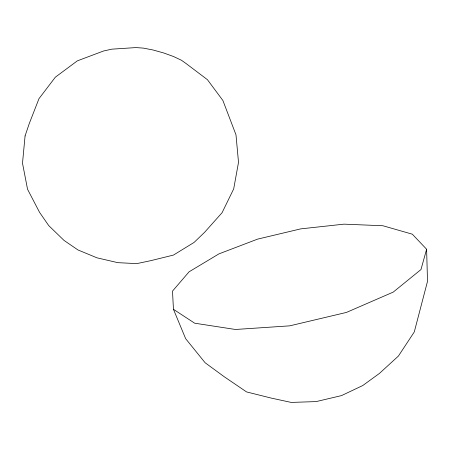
<?xml version="1.0" encoding="UTF-8"?>
<svg xmlns="http://www.w3.org/2000/svg" width="450" height="450" viewBox="0 0 450 450"><rect width="100%" height="100%" fill="white"/><g stroke="black" fill="none" stroke-linecap="round" stroke-linejoin="round"><path stroke-width="0.67" d="M426.617 249.244L420.969 269.561L393.221 292.106L346.466 312.412L289.738 325.845L235.468 329.479L194.681 323.201L173.447 309.308L172.502 291.116L189.079 271.806L218.936 253.879L257.58 239.13L300.696 228.876L344.002 224.151L382.922 225.754L412.307 234.18L426.617 249.244L427.5 281.385L414.281 331.948L398.407 356.068L379.423 373.433L362.756 385.537L341.516 395.601L316.131 401.591L291.234 402.418L271.226 398.087L246.583 391.933L224.387 376.847L205.121 362.751L185.653 338.687L173.447 309.308M25.076 135.934L22.5 163.204L27.551 189.276L39.555 212.338L48.707 225.574L64.035 240.424L77.962 249.947L96.986 257.827L117.799 262.659L136.733 263.627L150.649 260.696L173.469 255.071L194.085 242.421L204.615 232.29L222.069 212.709L233.691 188.899L238.511 162.343L235.991 134.831L222.891 100.496L207.439 79.695L186.193 63.619L181.463 60.266L173.548 56.531L163.62 52.937L153.067 49.995L143.376 48.111L135.945 47.582L111.78 49.168L103.511 51.013L77.355 60.851L55.35 77.181L38.981 98.663L29.233 123.649L25.076 135.934"/></g></svg>
